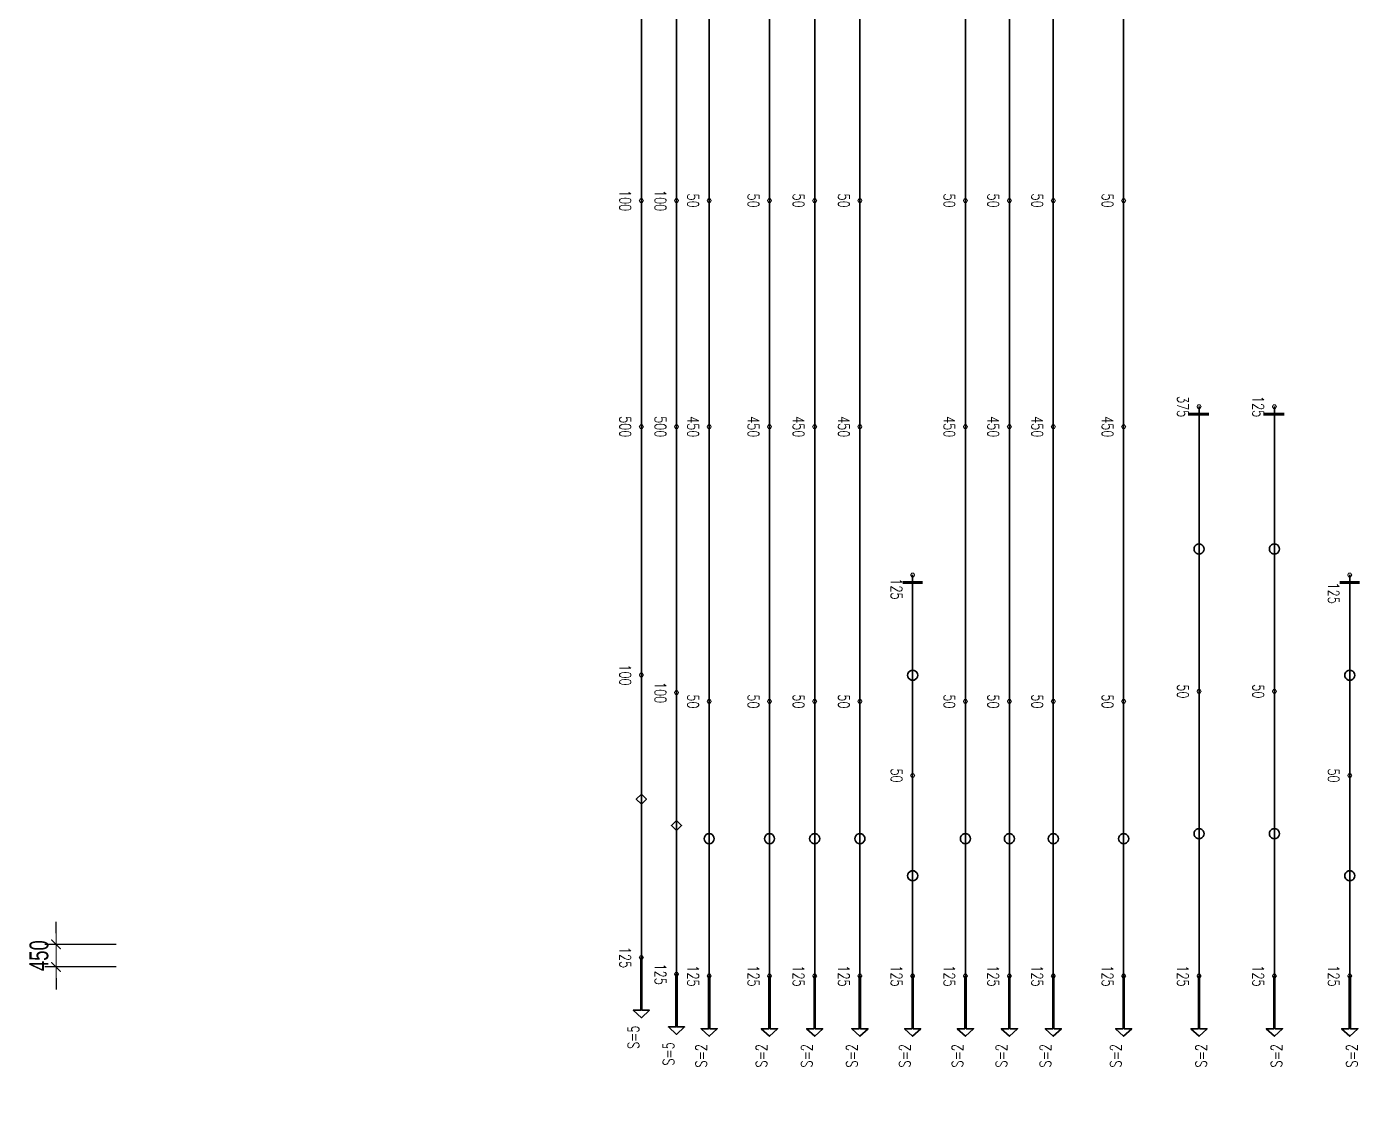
# Model space of a CAD drawing. Header units: millimetres. Extents: x 130150 to 587758, y -25561 to 50684.
# Drawn here: x 496966 to 523530, y 5737 to 27161 of the extents above; entities that cross this region are included whole.
import ezdxf

# ---------------------------------------------------------------- set-up
doc = ezdxf.new("R2010")
doc.units = ezdxf.units.MM
doc.layers.get('Defpoints').update_dxf_attribs({"color": 151, "lineweight": 9})
doc.layers.add('Current plane_Column', color=7, linetype='Continuous', true_color=0x4b00ff)
for name, color, linetype, lineweight in [('NDC_S-TENDON', 6, 'Continuous', 35), ('NDC_S_ANNO', 7, 'Continuous', 20), ('NDC_S_DIM', 1, 'Continuous', 15)]:
    doc.layers.add(name, color=color, linetype=linetype, lineweight=lineweight)
doc.styles.add('NDC_ANNO', font='', dxfattribs={"width": 0.8})
doc.styles.add('NDC_DIM', font='', dxfattribs={"width": 0.75})
doc.styles.get('NDC_ANNO').set_extended_font_data('Dotum')
doc.styles.get('NDC_DIM').set_extended_font_data('Dotum')
doc.dimstyles.new('NDC_dim_150', dxfattribs={"dimscale": 150, "dimtxt": 2.5, "dimasz": 1.5, "dimexe": 1.5, "dimexo": 2.5, "dimgap": 1, "dimtad": 1, "dimdec": 0, "dimzin": 0, "dimdsep": 46, "dimtxsty": 'NDC_DIM', "dimblk": 'DIMMARK', "dimcen": 0.09, "dimdle": 1.2, "dimclrd": 1, "dimclre": 1, "dimclrt": 3, "dimadec": 0, "dimazin": 0, "dimtfac": 1, "dimtdec": 0, "dimtix": 1, "dimtofl": 0, "dimtmove": 0, "dimatfit": 3, "dimfxl": 8, "dimfxlon": 1, "dimtolj": 1, "dimtzin": 0, "dimarcsym": 0})

# ---------------------------------------------------------------- blocks, each defined once
blk = doc.blocks.new('DIMMARK')
at = {"layer": 'NDC_S_DIM', "color": 1}
blk.add_line((-1.5, 0), (1, 0), dxfattribs=at)
at = {"layer": 'NDC_S_DIM', "color": 2, "const_width": 0.1}
blk.add_lwpolyline([(-0.42, -0.42), (0.42, 0.42)], dxfattribs=at)
blk = doc.blocks.new('*D17')
at = {"layer": 'Defpoints', "color": 0, "ltscale": 100, "transparency": 16777216}
for p in [(497550, 8900), (500863, 8900), (512071, 8450)]:
    blk.add_point(p, dxfattribs=at)
at = {"layer": 'NDC_S_DIM', "color": 1, "lineweight": -2, "ltscale": 100, "transparency": 16777216}
for p, q in [((497550, 9125), (497550, 9350)), ((498750, 8900), (497325, 8900)), ((498750, 8450), (497325, 8450)), ((497550, 8225), (497550, 8000))]:
    blk.add_line(p, q, dxfattribs=at)
at = {"layer": 'NDC_S_DIM', "color": 1, "lineweight": -2, "ltscale": 100, "transparency": 16777216, "xscale": 225, "yscale": 225, "zscale": 225}
for p, rotation in [((497550, 8900), 270), ((497550, 8450), 90)]:
    blk.add_blockref('DIMMARK', p, dxfattribs=dict(at, rotation=rotation))
at = {"layer": 'NDC_S_DIM', "color": 3, "ltscale": 100, "transparency": 16777216, "insert": (497212, 8675), "char_height": 375, "attachment_point": 5, "rotation": 90, "style": 'NDC_DIM'}
blk.add_mtext('\\A1;450', dxfattribs=at)
blk = doc.blocks.new('*D23')
at = {"layer": 'Defpoints', "color": 0, "ltscale": 100, "transparency": 16777216}
for p in [(508750, 14051), (509150, 14051), (509150, -2700)]:
    blk.add_point(p, dxfattribs=at)
at = {"layer": 'NDC_S_DIM', "color": 1, "lineweight": -2, "ltscale": 100, "transparency": 16777216}
for p, q in [((508750, -1500), (508750, -2925)), ((509150, -1500), (509150, -2925)), ((508525, -2700), (508300, -2700)), ((509375, -2700), (509600, -2700))]:
    blk.add_line(p, q, dxfattribs=at)
at = {"layer": 'NDC_S_DIM', "color": 1, "lineweight": -2, "ltscale": 100, "transparency": 16777216, "xscale": 225, "yscale": 225, "zscale": 225}
blk.add_blockref('DIMMARK', (508750, -2700), dxfattribs=at)
at = {"layer": 'NDC_S_DIM', "color": 1, "lineweight": -2, "ltscale": 100, "transparency": 16777216, "xscale": 225, "yscale": 225, "zscale": 225, "rotation": 180}
blk.add_blockref('DIMMARK', (509150, -2700), dxfattribs=at)
at = {"layer": 'NDC_S_DIM', "color": 3, "ltscale": 100, "transparency": 16777216, "insert": (508950, -2362), "char_height": 375, "attachment_point": 5, "style": 'NDC_DIM'}
blk.add_mtext('\\A1;400', dxfattribs=at)
blk = doc.blocks.new('HTB TDY')
at = {"layer": 'NDC_S-TENDON', "linetype": 'Continuous'}
for points, elevation in [([(490, 14200, 20, 20, 0), (470, 14235, 20, 20, 0), (430, 14235, 20, 20, 0), (410, 14200, 20, 20, 0), (430, 14165, 20, 20, 0), (470, 14165, 20, 20, 0)], 3200), ([(490, 14200, 20, 20, 0), (470, 14235, 20, 20, 0), (430, 14235, 20, 20, 0), (410, 14200, 20, 20, 0), (430, 14165, 20, 20, 0), (470, 14165, 20, 20, 0)], 3200), ([(1190, 14200, 20, 20, 0), (1170, 14235, 20, 20, 0), (1130, 14235, 20, 20, 0), (1110, 14200, 20, 20, 0), (1130, 14165, 20, 20, 0), (1170, 14165, 20, 20, 0)], 3200), ([(1190, 14200, 20, 20, 0), (1170, 14235, 20, 20, 0), (1130, 14235, 20, 20, 0), (1110, 14200, 20, 20, 0), (1130, 14165, 20, 20, 0), (1170, 14165, 20, 20, 0)], 3200), ([(1840, 14200, 20, 20, 0), (1820, 14235, 20, 20, 0), (1780, 14235, 20, 20, 0), (1760, 14200, 20, 20, 0), (1780, 14165, 20, 20, 0), (1820, 14165, 20, 20, 0)], 3500), ([(1840, 14200, 20, 20, 0), (1820, 14235, 20, 20, 0), (1780, 14235, 20, 20, 0), (1760, 14200, 20, 20, 0), (1780, 14165, 20, 20, 0), (1820, 14165, 20, 20, 0)], 3500), ([(3040, 14200, 20, 20, 0), (3020, 14235, 20, 20, 0), (2980, 14235, 20, 20, 0), (2960, 14200, 20, 20, 0), (2980, 14165, 20, 20, 0), (3020, 14165, 20, 20, 0)], 3500), ([(3040, 14200, 20, 20, 0), (3020, 14235, 20, 20, 0), (2980, 14235, 20, 20, 0), (2960, 14200, 20, 20, 0), (2980, 14165, 20, 20, 0), (3020, 14165, 20, 20, 0)], 3500), ([(3940, 14200, 20, 20, 0), (3920, 14235, 20, 20, 0), (3880, 14235, 20, 20, 0), (3860, 14200, 20, 20, 0), (3880, 14165, 20, 20, 0), (3920, 14165, 20, 20, 0)], 3500), ([(3940, 14200, 20, 20, 0), (3920, 14235, 20, 20, 0), (3880, 14235, 20, 20, 0), (3860, 14200, 20, 20, 0), (3880, 14165, 20, 20, 0), (3920, 14165, 20, 20, 0)], 3500), ([(4840, 14200, 20, 20, 0), (4820, 14235, 20, 20, 0), (4780, 14235, 20, 20, 0), (4760, 14200, 20, 20, 0), (4780, 14165, 20, 20, 0), (4820, 14165, 20, 20, 0)], 3500), ([(4840, 14200, 20, 20, 0), (4820, 14235, 20, 20, 0), (4780, 14235, 20, 20, 0), (4760, 14200, 20, 20, 0), (4780, 14165, 20, 20, 0), (4820, 14165, 20, 20, 0)], 3500), ([(6940, 14200, 20, 20, 0), (6920, 14235, 20, 20, 0), (6880, 14235, 20, 20, 0), (6860, 14200, 20, 20, 0), (6880, 14165, 20, 20, 0), (6920, 14165, 20, 20, 0)], 3500), ([(6940, 14200, 20, 20, 0), (6920, 14235, 20, 20, 0), (6880, 14235, 20, 20, 0), (6860, 14200, 20, 20, 0), (6880, 14165, 20, 20, 0), (6920, 14165, 20, 20, 0)], 3500), ([(7815, 14200, 20, 20, 0), (7795, 14235, 20, 20, 0), (7755, 14235, 20, 20, 0), (7735, 14200, 20, 20, 0), (7755, 14165, 20, 20, 0), (7795, 14165, 20, 20, 0)], 3500), ([(7815, 14200, 20, 20, 0), (7795, 14235, 20, 20, 0), (7755, 14235, 20, 20, 0), (7735, 14200, 20, 20, 0), (7755, 14165, 20, 20, 0), (7795, 14165, 20, 20, 0)], 3500), ([(8690, 14200, 20, 20, 0), (8670, 14235, 20, 20, 0), (8630, 14235, 20, 20, 0), (8610, 14200, 20, 20, 0), (8630, 14165, 20, 20, 0), (8670, 14165, 20, 20, 0)], 3500), ([(8690, 14200, 20, 20, 0), (8670, 14235, 20, 20, 0), (8630, 14235, 20, 20, 0), (8610, 14200, 20, 20, 0), (8630, 14165, 20, 20, 0), (8670, 14165, 20, 20, 0)], 3500), ([(10090, 14200, 20, 20, 0), (10070, 14235, 20, 20, 0), (10030, 14235, 20, 20, 0), (10010, 14200, 20, 20, 0), (10030, 14165, 20, 20, 0), (10070, 14165, 20, 20, 0)], 3500), ([(10090, 14200, 20, 20, 0), (10070, 14235, 20, 20, 0), (10030, 14235, 20, 20, 0), (10010, 14200, 20, 20, 0), (10030, 14165, 20, 20, 0), (10070, 14165, 20, 20, 0)], 3500), ([(11590, 10100, 20, 20, 0), (11570, 10135, 20, 20, 0), (11530, 10135, 20, 20, 0), (11510, 10100, 20, 20, 0), (11530, 10065, 20, 20, 0), (11570, 10065, 20, 20, 0)], 3575), ([(11590, 10100, 20, 20, 0), (11570, 10135, 20, 20, 0), (11530, 10135, 20, 20, 0), (11510, 10100, 20, 20, 0), (11530, 10065, 20, 20, 0), (11570, 10065, 20, 20, 0)], 3575), ([(13090, 10100, 20, 20, 0), (13070, 10135, 20, 20, 0), (13030, 10135, 20, 20, 0), (13010, 10100, 20, 20, 0), (13030, 10065, 20, 20, 0), (13070, 10065, 20, 20, 0)], 3575), ([(13090, 10100, 20, 20, 0), (13070, 10135, 20, 20, 0), (13030, 10135, 20, 20, 0), (13010, 10100, 20, 20, 0), (13030, 10065, 20, 20, 0), (13070, 10065, 20, 20, 0)], 3575), ([(490, 9700, 20, 20, 0), (470, 9735, 20, 20, 0), (430, 9735, 20, 20, 0), (410, 9700, 20, 20, 0), (430, 9665, 20, 20, 0), (470, 9665, 20, 20, 0)], 3600), ([(490, 9700, 20, 20, 0), (470, 9735, 20, 20, 0), (430, 9735, 20, 20, 0), (410, 9700, 20, 20, 0), (430, 9665, 20, 20, 0), (470, 9665, 20, 20, 0)], 3600), ([(490, 9700, 20, 20, 0), (470, 9735, 20, 20, 0), (430, 9735, 20, 20, 0), (410, 9700, 20, 20, 0), (430, 9665, 20, 20, 0), (470, 9665, 20, 20, 0)], 3600), ([(490, 9700, 20, 20, 0), (470, 9735, 20, 20, 0), (430, 9735, 20, 20, 0), (410, 9700, 20, 20, 0), (430, 9665, 20, 20, 0), (470, 9665, 20, 20, 0)], 3600), ([(1190, 9700, 20, 20, 0), (1170, 9735, 20, 20, 0), (1130, 9735, 20, 20, 0), (1110, 9700, 20, 20, 0), (1130, 9665, 20, 20, 0), (1170, 9665, 20, 20, 0)], 3600), ([(1190, 9700, 20, 20, 0), (1170, 9735, 20, 20, 0), (1130, 9735, 20, 20, 0), (1110, 9700, 20, 20, 0), (1130, 9665, 20, 20, 0), (1170, 9665, 20, 20, 0)], 3600), ([(1190, 9700, 20, 20, 0), (1170, 9735, 20, 20, 0), (1130, 9735, 20, 20, 0), (1110, 9700, 20, 20, 0), (1130, 9665, 20, 20, 0), (1170, 9665, 20, 20, 0)], 3600), ([(1190, 9700, 20, 20, 0), (1170, 9735, 20, 20, 0), (1130, 9735, 20, 20, 0), (1110, 9700, 20, 20, 0), (1130, 9665, 20, 20, 0), (1170, 9665, 20, 20, 0)], 3600), ([(1840, 9700, 20, 20, 0), (1820, 9735, 20, 20, 0), (1780, 9735, 20, 20, 0), (1760, 9700, 20, 20, 0), (1780, 9665, 20, 20, 0), (1820, 9665, 20, 20, 0)], 3650), ([(1840, 9700, 20, 20, 0), (1820, 9735, 20, 20, 0), (1780, 9735, 20, 20, 0), (1760, 9700, 20, 20, 0), (1780, 9665, 20, 20, 0), (1820, 9665, 20, 20, 0)], 3650), ([(1840, 9700, 20, 20, 0), (1820, 9735, 20, 20, 0), (1780, 9735, 20, 20, 0), (1760, 9700, 20, 20, 0), (1780, 9665, 20, 20, 0), (1820, 9665, 20, 20, 0)], 3650), ([(1840, 9700, 20, 20, 0), (1820, 9735, 20, 20, 0), (1780, 9735, 20, 20, 0), (1760, 9700, 20, 20, 0), (1780, 9665, 20, 20, 0), (1820, 9665, 20, 20, 0)], 3650), ([(3040, 9700, 20, 20, 0), (3020, 9735, 20, 20, 0), (2980, 9735, 20, 20, 0), (2960, 9700, 20, 20, 0), (2980, 9665, 20, 20, 0), (3020, 9665, 20, 20, 0)], 3650), ([(3040, 9700, 20, 20, 0), (3020, 9735, 20, 20, 0), (2980, 9735, 20, 20, 0), (2960, 9700, 20, 20, 0), (2980, 9665, 20, 20, 0), (3020, 9665, 20, 20, 0)], 3650), ([(3040, 9700, 20, 20, 0), (3020, 9735, 20, 20, 0), (2980, 9735, 20, 20, 0), (2960, 9700, 20, 20, 0), (2980, 9665, 20, 20, 0), (3020, 9665, 20, 20, 0)], 3650), ([(3040, 9700, 20, 20, 0), (3020, 9735, 20, 20, 0), (2980, 9735, 20, 20, 0), (2960, 9700, 20, 20, 0), (2980, 9665, 20, 20, 0), (3020, 9665, 20, 20, 0)], 3650), ([(3940, 9700, 20, 20, 0), (3920, 9735, 20, 20, 0), (3880, 9735, 20, 20, 0), (3860, 9700, 20, 20, 0), (3880, 9665, 20, 20, 0), (3920, 9665, 20, 20, 0)], 3650), ([(3940, 9700, 20, 20, 0), (3920, 9735, 20, 20, 0), (3880, 9735, 20, 20, 0), (3860, 9700, 20, 20, 0), (3880, 9665, 20, 20, 0), (3920, 9665, 20, 20, 0)], 3650), ([(3940, 9700, 20, 20, 0), (3920, 9735, 20, 20, 0), (3880, 9735, 20, 20, 0), (3860, 9700, 20, 20, 0), (3880, 9665, 20, 20, 0), (3920, 9665, 20, 20, 0)], 3650), ([(3940, 9700, 20, 20, 0), (3920, 9735, 20, 20, 0), (3880, 9735, 20, 20, 0), (3860, 9700, 20, 20, 0), (3880, 9665, 20, 20, 0), (3920, 9665, 20, 20, 0)], 3650), ([(4840, 9700, 20, 20, 0), (4820, 9735, 20, 20, 0), (4780, 9735, 20, 20, 0), (4760, 9700, 20, 20, 0), (4780, 9665, 20, 20, 0), (4820, 9665, 20, 20, 0)], 3650), ([(4840, 9700, 20, 20, 0), (4820, 9735, 20, 20, 0), (4780, 9735, 20, 20, 0), (4760, 9700, 20, 20, 0), (4780, 9665, 20, 20, 0), (4820, 9665, 20, 20, 0)], 3650), ([(4840, 9700, 20, 20, 0), (4820, 9735, 20, 20, 0), (4780, 9735, 20, 20, 0), (4760, 9700, 20, 20, 0), (4780, 9665, 20, 20, 0), (4820, 9665, 20, 20, 0)], 3650), ([(4840, 9700, 20, 20, 0), (4820, 9735, 20, 20, 0), (4780, 9735, 20, 20, 0), (4760, 9700, 20, 20, 0), (4780, 9665, 20, 20, 0), (4820, 9665, 20, 20, 0)], 3650), ([(6940, 9700, 20, 20, 0), (6920, 9735, 20, 20, 0), (6880, 9735, 20, 20, 0), (6860, 9700, 20, 20, 0), (6880, 9665, 20, 20, 0), (6920, 9665, 20, 20, 0)], 3650), ([(6940, 9700, 20, 20, 0), (6920, 9735, 20, 20, 0), (6880, 9735, 20, 20, 0), (6860, 9700, 20, 20, 0), (6880, 9665, 20, 20, 0), (6920, 9665, 20, 20, 0)], 3650), ([(6940, 9700, 20, 20, 0), (6920, 9735, 20, 20, 0), (6880, 9735, 20, 20, 0), (6860, 9700, 20, 20, 0), (6880, 9665, 20, 20, 0), (6920, 9665, 20, 20, 0)], 3650), ([(6940, 9700, 20, 20, 0), (6920, 9735, 20, 20, 0), (6880, 9735, 20, 20, 0), (6860, 9700, 20, 20, 0), (6880, 9665, 20, 20, 0), (6920, 9665, 20, 20, 0)], 3650), ([(7815, 9700, 20, 20, 0), (7795, 9735, 20, 20, 0), (7755, 9735, 20, 20, 0), (7735, 9700, 20, 20, 0), (7755, 9665, 20, 20, 0), (7795, 9665, 20, 20, 0)], 3650), ([(7815, 9700, 20, 20, 0), (7795, 9735, 20, 20, 0), (7755, 9735, 20, 20, 0), (7735, 9700, 20, 20, 0), (7755, 9665, 20, 20, 0), (7795, 9665, 20, 20, 0)], 3650), ([(7815, 9700, 20, 20, 0), (7795, 9735, 20, 20, 0), (7755, 9735, 20, 20, 0), (7735, 9700, 20, 20, 0), (7755, 9665, 20, 20, 0), (7795, 9665, 20, 20, 0)], 3650), ([(7815, 9700, 20, 20, 0), (7795, 9735, 20, 20, 0), (7755, 9735, 20, 20, 0), (7735, 9700, 20, 20, 0), (7755, 9665, 20, 20, 0), (7795, 9665, 20, 20, 0)], 3650), ([(8690, 9700, 20, 20, 0), (8670, 9735, 20, 20, 0), (8630, 9735, 20, 20, 0), (8610, 9700, 20, 20, 0), (8630, 9665, 20, 20, 0), (8670, 9665, 20, 20, 0)], 3650), ([(8690, 9700, 20, 20, 0), (8670, 9735, 20, 20, 0), (8630, 9735, 20, 20, 0), (8610, 9700, 20, 20, 0), (8630, 9665, 20, 20, 0), (8670, 9665, 20, 20, 0)], 3650), ([(8690, 9700, 20, 20, 0), (8670, 9735, 20, 20, 0), (8630, 9735, 20, 20, 0), (8610, 9700, 20, 20, 0), (8630, 9665, 20, 20, 0), (8670, 9665, 20, 20, 0)], 3650), ([(8690, 9700, 20, 20, 0), (8670, 9735, 20, 20, 0), (8630, 9735, 20, 20, 0), (8610, 9700, 20, 20, 0), (8630, 9665, 20, 20, 0), (8670, 9665, 20, 20, 0)], 3650), ([(10090, 9700, 20, 20, 0), (10070, 9735, 20, 20, 0), (10030, 9735, 20, 20, 0), (10010, 9700, 20, 20, 0), (10030, 9665, 20, 20, 0), (10070, 9665, 20, 20, 0)], 3650), ([(10090, 9700, 20, 20, 0), (10070, 9735, 20, 20, 0), (10030, 9735, 20, 20, 0), (10010, 9700, 20, 20, 0), (10030, 9665, 20, 20, 0), (10070, 9665, 20, 20, 0)], 3650), ([(10090, 9700, 20, 20, 0), (10070, 9735, 20, 20, 0), (10030, 9735, 20, 20, 0), (10010, 9700, 20, 20, 0), (10030, 9665, 20, 20, 0), (10070, 9665, 20, 20, 0)], 3650), ([(10090, 9700, 20, 20, 0), (10070, 9735, 20, 20, 0), (10030, 9735, 20, 20, 0), (10010, 9700, 20, 20, 0), (10030, 9665, 20, 20, 0), (10070, 9665, 20, 20, 0)], 3650), ([(5890, 6750, 20, 20, 0), (5870, 6785, 20, 20, 0), (5830, 6785, 20, 20, 0), (5810, 6750, 20, 20, 0), (5830, 6715, 20, 20, 0), (5870, 6715, 20, 20, 0)], 3575), ([(5890, 6750, 20, 20, 0), (5870, 6785, 20, 20, 0), (5830, 6785, 20, 20, 0), (5810, 6750, 20, 20, 0), (5830, 6715, 20, 20, 0), (5870, 6715, 20, 20, 0)], 3575), ([(14590, 6750, 20, 20, 0), (14570, 6785, 20, 20, 0), (14530, 6785, 20, 20, 0), (14510, 6750, 20, 20, 0), (14530, 6715, 20, 20, 0), (14570, 6715, 20, 20, 0)], 3575), ([(14590, 6750, 20, 20, 0), (14570, 6785, 20, 20, 0), (14530, 6785, 20, 20, 0), (14510, 6750, 20, 20, 0), (14530, 6715, 20, 20, 0), (14570, 6715, 20, 20, 0)], 3575), ([(490, 4760, 20, 20, 0), (470, 4795, 20, 20, 0), (430, 4795, 20, 20, 0), (410, 4760, 20, 20, 0), (430, 4725, 20, 20, 0), (470, 4725, 20, 20, 0)], 3200), ([(490, 4760, 20, 20, 0), (470, 4795, 20, 20, 0), (430, 4795, 20, 20, 0), (410, 4760, 20, 20, 0), (430, 4725, 20, 20, 0), (470, 4725, 20, 20, 0)], 3200), ([(1190, 4410, 20, 20, 0), (1170, 4445, 20, 20, 0), (1130, 4445, 20, 20, 0), (1110, 4410, 20, 20, 0), (1130, 4375, 20, 20, 0), (1170, 4375, 20, 20, 0)], 3200), ([(1190, 4410, 20, 20, 0), (1170, 4445, 20, 20, 0), (1130, 4445, 20, 20, 0), (1110, 4410, 20, 20, 0), (1130, 4375, 20, 20, 0), (1170, 4375, 20, 20, 0)], 3200), ([(1840, 4235, 20, 20, 0), (1820, 4270, 20, 20, 0), (1780, 4270, 20, 20, 0), (1760, 4235, 20, 20, 0), (1780, 4200, 20, 20, 0), (1820, 4200, 20, 20, 0)], 3500), ([(1840, 4235, 20, 20, 0), (1820, 4270, 20, 20, 0), (1780, 4270, 20, 20, 0), (1760, 4235, 20, 20, 0), (1780, 4200, 20, 20, 0), (1820, 4200, 20, 20, 0)], 3500), ([(3040, 4235, 20, 20, 0), (3020, 4270, 20, 20, 0), (2980, 4270, 20, 20, 0), (2960, 4235, 20, 20, 0), (2980, 4200, 20, 20, 0), (3020, 4200, 20, 20, 0)], 3500), ([(3040, 4235, 20, 20, 0), (3020, 4270, 20, 20, 0), (2980, 4270, 20, 20, 0), (2960, 4235, 20, 20, 0), (2980, 4200, 20, 20, 0), (3020, 4200, 20, 20, 0)], 3500), ([(3940, 4235, 20, 20, 0), (3920, 4270, 20, 20, 0), (3880, 4270, 20, 20, 0), (3860, 4235, 20, 20, 0), (3880, 4200, 20, 20, 0), (3920, 4200, 20, 20, 0)], 3500), ([(3940, 4235, 20, 20, 0), (3920, 4270, 20, 20, 0), (3880, 4270, 20, 20, 0), (3860, 4235, 20, 20, 0), (3880, 4200, 20, 20, 0), (3920, 4200, 20, 20, 0)], 3500), ([(4840, 4235, 20, 20, 0), (4820, 4270, 20, 20, 0), (4780, 4270, 20, 20, 0), (4760, 4235, 20, 20, 0), (4780, 4200, 20, 20, 0), (4820, 4200, 20, 20, 0)], 3500), ([(4840, 4235, 20, 20, 0), (4820, 4270, 20, 20, 0), (4780, 4270, 20, 20, 0), (4760, 4235, 20, 20, 0), (4780, 4200, 20, 20, 0), (4820, 4200, 20, 20, 0)], 3500), ([(6940, 4235, 20, 20, 0), (6920, 4270, 20, 20, 0), (6880, 4270, 20, 20, 0), (6860, 4235, 20, 20, 0), (6880, 4200, 20, 20, 0), (6920, 4200, 20, 20, 0)], 3500), ([(6940, 4235, 20, 20, 0), (6920, 4270, 20, 20, 0), (6880, 4270, 20, 20, 0), (6860, 4235, 20, 20, 0), (6880, 4200, 20, 20, 0), (6920, 4200, 20, 20, 0)], 3500), ([(7815, 4235, 20, 20, 0), (7795, 4270, 20, 20, 0), (7755, 4270, 20, 20, 0), (7735, 4235, 20, 20, 0), (7755, 4200, 20, 20, 0), (7795, 4200, 20, 20, 0)], 3500), ([(7815, 4235, 20, 20, 0), (7795, 4270, 20, 20, 0), (7755, 4270, 20, 20, 0), (7735, 4235, 20, 20, 0), (7755, 4200, 20, 20, 0), (7795, 4200, 20, 20, 0)], 3500), ([(8690, 4235, 20, 20, 0), (8670, 4270, 20, 20, 0), (8630, 4270, 20, 20, 0), (8610, 4235, 20, 20, 0), (8630, 4200, 20, 20, 0), (8670, 4200, 20, 20, 0)], 3500), ([(8690, 4235, 20, 20, 0), (8670, 4270, 20, 20, 0), (8630, 4270, 20, 20, 0), (8610, 4235, 20, 20, 0), (8630, 4200, 20, 20, 0), (8670, 4200, 20, 20, 0)], 3500), ([(10090, 4235, 20, 20, 0), (10070, 4270, 20, 20, 0), (10030, 4270, 20, 20, 0), (10010, 4235, 20, 20, 0), (10030, 4200, 20, 20, 0), (10070, 4200, 20, 20, 0)], 3500), ([(10090, 4235, 20, 20, 0), (10070, 4270, 20, 20, 0), (10030, 4270, 20, 20, 0), (10010, 4235, 20, 20, 0), (10030, 4200, 20, 20, 0), (10070, 4200, 20, 20, 0)], 3500), ([(11590, 4435, 20, 20, 0), (11570, 4470, 20, 20, 0), (11530, 4470, 20, 20, 0), (11510, 4435, 20, 20, 0), (11530, 4400, 20, 20, 0), (11570, 4400, 20, 20, 0)], 3500), ([(11590, 4435, 20, 20, 0), (11570, 4470, 20, 20, 0), (11530, 4470, 20, 20, 0), (11510, 4435, 20, 20, 0), (11530, 4400, 20, 20, 0), (11570, 4400, 20, 20, 0)], 3500), ([(13090, 4435, 20, 20, 0), (13070, 4470, 20, 20, 0), (13030, 4470, 20, 20, 0), (13010, 4435, 20, 20, 0), (13030, 4400, 20, 20, 0), (13070, 4400, 20, 20, 0)], 3500), ([(13090, 4435, 20, 20, 0), (13070, 4470, 20, 20, 0), (13030, 4470, 20, 20, 0), (13010, 4435, 20, 20, 0), (13030, 4400, 20, 20, 0), (13070, 4400, 20, 20, 0)], 3500), ([(5890, 2760, 20, 20, 0), (5870, 2795, 20, 20, 0), (5830, 2795, 20, 20, 0), (5810, 2760, 20, 20, 0), (5830, 2725, 20, 20, 0), (5870, 2725, 20, 20, 0)], 3500), ([(5890, 2760, 20, 20, 0), (5870, 2795, 20, 20, 0), (5830, 2795, 20, 20, 0), (5810, 2760, 20, 20, 0), (5830, 2725, 20, 20, 0), (5870, 2725, 20, 20, 0)], 3500), ([(14590, 2760, 20, 20, 0), (14570, 2795, 20, 20, 0), (14530, 2795, 20, 20, 0), (14510, 2760, 20, 20, 0), (14530, 2725, 20, 20, 0), (14570, 2725, 20, 20, 0)], 3500), ([(14590, 2760, 20, 20, 0), (14570, 2795, 20, 20, 0), (14530, 2795, 20, 20, 0), (14510, 2760, 20, 20, 0), (14530, 2725, 20, 20, 0), (14570, 2725, 20, 20, 0)], 3500), ([(490, -861, 20, 20, 0), (470, -827, 20, 20, 0), (430, -827, 20, 20, 0), (410, -861, 20, 20, 0), (430, -896, 20, 20, 0), (470, -896, 20, 20, 0)], 3575), ([(490, -861, 20, 20, 0), (470, -827, 20, 20, 0), (430, -827, 20, 20, 0), (410, -861, 20, 20, 0), (430, -896, 20, 20, 0), (470, -896, 20, 20, 0)], 3575), ([(1190, -1193, 20, 20, 0), (1170, -1158, 20, 20, 0), (1130, -1158, 20, 20, 0), (1110, -1193, 20, 20, 0), (1130, -1228, 20, 20, 0), (1170, -1228, 20, 20, 0)], 3575), ([(1190, -1193, 20, 20, 0), (1170, -1158, 20, 20, 0), (1130, -1158, 20, 20, 0), (1110, -1193, 20, 20, 0), (1130, -1228, 20, 20, 0), (1170, -1228, 20, 20, 0)], 3575), ([(1840, -1230, 20, 20, 0), (1820, -1195, 20, 20, 0), (1780, -1195, 20, 20, 0), (1760, -1230, 20, 20, 0), (1780, -1265, 20, 20, 0), (1820, -1265, 20, 20, 0)], 3575), ([(1840, -1230, 20, 20, 0), (1820, -1195, 20, 20, 0), (1780, -1195, 20, 20, 0), (1760, -1230, 20, 20, 0), (1780, -1265, 20, 20, 0), (1820, -1265, 20, 20, 0)], 3575), ([(3040, -1230, 20, 20, 0), (3020, -1195, 20, 20, 0), (2980, -1195, 20, 20, 0), (2960, -1230, 20, 20, 0), (2980, -1265, 20, 20, 0), (3020, -1265, 20, 20, 0)], 3575), ([(3040, -1230, 20, 20, 0), (3020, -1195, 20, 20, 0), (2980, -1195, 20, 20, 0), (2960, -1230, 20, 20, 0), (2980, -1265, 20, 20, 0), (3020, -1265, 20, 20, 0)], 3575), ([(3940, -1230, 20, 20, 0), (3920, -1195, 20, 20, 0), (3880, -1195, 20, 20, 0), (3860, -1230, 20, 20, 0), (3880, -1265, 20, 20, 0), (3920, -1265, 20, 20, 0)], 3575), ([(3940, -1230, 20, 20, 0), (3920, -1195, 20, 20, 0), (3880, -1195, 20, 20, 0), (3860, -1230, 20, 20, 0), (3880, -1265, 20, 20, 0), (3920, -1265, 20, 20, 0)], 3575), ([(4840, -1230, 20, 20, 0), (4820, -1195, 20, 20, 0), (4780, -1195, 20, 20, 0), (4760, -1230, 20, 20, 0), (4780, -1265, 20, 20, 0), (4820, -1265, 20, 20, 0)], 3575), ([(4840, -1230, 20, 20, 0), (4820, -1195, 20, 20, 0), (4780, -1195, 20, 20, 0), (4760, -1230, 20, 20, 0), (4780, -1265, 20, 20, 0), (4820, -1265, 20, 20, 0)], 3575), ([(5890, -1230, 20, 20, 0), (5870, -1195, 20, 20, 0), (5830, -1195, 20, 20, 0), (5810, -1230, 20, 20, 0), (5830, -1265, 20, 20, 0), (5870, -1265, 20, 20, 0)], 3575), ([(5890, -1230, 20, 20, 0), (5870, -1195, 20, 20, 0), (5830, -1195, 20, 20, 0), (5810, -1230, 20, 20, 0), (5830, -1265, 20, 20, 0), (5870, -1265, 20, 20, 0)], 3575), ([(6940, -1230, 20, 20, 0), (6920, -1195, 20, 20, 0), (6880, -1195, 20, 20, 0), (6860, -1230, 20, 20, 0), (6880, -1265, 20, 20, 0), (6920, -1265, 20, 20, 0)], 3575), ([(6940, -1230, 20, 20, 0), (6920, -1195, 20, 20, 0), (6880, -1195, 20, 20, 0), (6860, -1230, 20, 20, 0), (6880, -1265, 20, 20, 0), (6920, -1265, 20, 20, 0)], 3575), ([(7815, -1230, 20, 20, 0), (7795, -1195, 20, 20, 0), (7755, -1195, 20, 20, 0), (7735, -1230, 20, 20, 0), (7755, -1265, 20, 20, 0), (7795, -1265, 20, 20, 0)], 3575), ([(7815, -1230, 20, 20, 0), (7795, -1195, 20, 20, 0), (7755, -1195, 20, 20, 0), (7735, -1230, 20, 20, 0), (7755, -1265, 20, 20, 0), (7795, -1265, 20, 20, 0)], 3575), ([(8690, -1230, 20, 20, 0), (8670, -1195, 20, 20, 0), (8630, -1195, 20, 20, 0), (8610, -1230, 20, 20, 0), (8630, -1265, 20, 20, 0), (8670, -1265, 20, 20, 0)], 3575), ([(8690, -1230, 20, 20, 0), (8670, -1195, 20, 20, 0), (8630, -1195, 20, 20, 0), (8610, -1230, 20, 20, 0), (8630, -1265, 20, 20, 0), (8670, -1265, 20, 20, 0)], 3575), ([(10090, -1230, 20, 20, 0), (10070, -1195, 20, 20, 0), (10030, -1195, 20, 20, 0), (10010, -1230, 20, 20, 0), (10030, -1265, 20, 20, 0), (10070, -1265, 20, 20, 0)], 3575), ([(10090, -1230, 20, 20, 0), (10070, -1195, 20, 20, 0), (10030, -1195, 20, 20, 0), (10010, -1230, 20, 20, 0), (10030, -1265, 20, 20, 0), (10070, -1265, 20, 20, 0)], 3575), ([(11590, -1230, 20, 20, 0), (11570, -1195, 20, 20, 0), (11530, -1195, 20, 20, 0), (11510, -1230, 20, 20, 0), (11530, -1265, 20, 20, 0), (11570, -1265, 20, 20, 0)], 3575), ([(11590, -1230, 20, 20, 0), (11570, -1195, 20, 20, 0), (11530, -1195, 20, 20, 0), (11510, -1230, 20, 20, 0), (11530, -1265, 20, 20, 0), (11570, -1265, 20, 20, 0)], 3575), ([(13090, -1230, 20, 20, 0), (13070, -1195, 20, 20, 0), (13030, -1195, 20, 20, 0), (13010, -1230, 20, 20, 0), (13030, -1265, 20, 20, 0), (13070, -1265, 20, 20, 0)], 3575), ([(13090, -1230, 20, 20, 0), (13070, -1195, 20, 20, 0), (13030, -1195, 20, 20, 0), (13010, -1230, 20, 20, 0), (13030, -1265, 20, 20, 0), (13070, -1265, 20, 20, 0)], 3575), ([(14590, -1230, 20, 20, 0), (14570, -1195, 20, 20, 0), (14530, -1195, 20, 20, 0), (14510, -1230, 20, 20, 0), (14530, -1265, 20, 20, 0), (14570, -1265, 20, 20, 0)], 3575), ([(14590, -1230, 20, 20, 0), (14570, -1195, 20, 20, 0), (14530, -1195, 20, 20, 0), (14510, -1230, 20, 20, 0), (14530, -1265, 20, 20, 0), (14570, -1265, 20, 20, 0)], 3575)]:
    blk.add_lwpolyline(points, format="xyseb", close=True, dxfattribs=dict(at, elevation=elevation))
at = {"layer": 'NDC_S-TENDON', "linetype": 'Continuous', "elevation": 3575}
for points in [[(11750, 9950, 60, 60, 0), (11350, 9950, 60, 60, 0)], [(13250, 9950, 60, 60, 0), (12850, 9950, 60, 60, 0)], [(6050, 6600, 60, 60, 0), (5650, 6600, 60, 60, 0)], [(14750, 6600, 60, 60, 0), (14350, 6600, 60, 60, 0)]]:
    blk.add_lwpolyline(points, format="xyseb", dxfattribs=at)
at = {"layer": 'NDC_S-TENDON', "linetype": 'Continuous'}
for points, elevation in [([(11550, 7167), (11581, 7172), (11609, 7187), (11631, 7209), (11645, 7237), (11650, 7267), (11645, 7298), (11631, 7326), (11609, 7348), (11581, 7363), (11550, 7367), (11519, 7363), (11491, 7348), (11469, 7326), (11455, 7298), (11450, 7267), (11455, 7237), (11469, 7209), (11491, 7187), (11519, 7172), (11550, 7167)], 3532), ([(13050, 7167), (13081, 7172), (13109, 7187), (13131, 7209), (13145, 7237), (13150, 7267), (13145, 7298), (13131, 7326), (13109, 7348), (13081, 7363), (13050, 7367), (13019, 7363), (12991, 7348), (12969, 7326), (12955, 7298), (12950, 7267), (12955, 7237), (12969, 7209), (12991, 7187), (13019, 7172), (13050, 7167)], 3532), ([(5850, 4655), (5881, 4660), (5909, 4674), (5931, 4696), (5945, 4724), (5950, 4755), (5945, 4786), (5931, 4814), (5909, 4836), (5881, 4850), (5850, 4855), (5819, 4850), (5791, 4836), (5769, 4814), (5755, 4786), (5750, 4755), (5755, 4724), (5769, 4696), (5791, 4674), (5819, 4660), (5850, 4655)], 3532), ([(14550, 4655), (14581, 4660), (14609, 4674), (14631, 4696), (14645, 4724), (14650, 4755), (14645, 4786), (14631, 4814), (14609, 4836), (14581, 4850), (14550, 4855), (14519, 4850), (14491, 4836), (14469, 4814), (14455, 4786), (14450, 4755), (14455, 4724), (14469, 4696), (14491, 4674), (14519, 4660), (14550, 4655)], 3532), ([(450, 2190), (550, 2290), (450, 2390), (350, 2290), (450, 2190)], 3362), ([(1150, 1665), (1250, 1765), (1150, 1865), (1050, 1765), (1150, 1665)], 3363), ([(1800, 1402), (1831, 1407), (1859, 1422), (1881, 1444), (1895, 1472), (1900, 1502), (1895, 1533), (1881, 1561), (1859, 1583), (1831, 1598), (1800, 1602), (1769, 1598), (1741, 1583), (1719, 1561), (1705, 1533), (1700, 1502), (1705, 1472), (1719, 1444), (1741, 1422), (1769, 1407), (1800, 1402)], 3532), ([(3000, 1402), (3031, 1407), (3059, 1422), (3081, 1444), (3095, 1472), (3100, 1502), (3095, 1533), (3081, 1561), (3059, 1583), (3031, 1598), (3000, 1602), (2969, 1598), (2941, 1583), (2919, 1561), (2905, 1533), (2900, 1502), (2905, 1472), (2919, 1444), (2941, 1422), (2969, 1407), (3000, 1402)], 3532), ([(3900, 1402), (3931, 1407), (3959, 1422), (3981, 1444), (3995, 1472), (4000, 1502), (3995, 1533), (3981, 1561), (3959, 1583), (3931, 1598), (3900, 1602), (3869, 1598), (3841, 1583), (3819, 1561), (3805, 1533), (3800, 1502), (3805, 1472), (3819, 1444), (3841, 1422), (3869, 1407), (3900, 1402)], 3532), ([(4800, 1402), (4831, 1407), (4859, 1422), (4881, 1444), (4895, 1472), (4900, 1502), (4895, 1533), (4881, 1561), (4859, 1583), (4831, 1598), (4800, 1602), (4769, 1598), (4741, 1583), (4719, 1561), (4705, 1533), (4700, 1502), (4705, 1472), (4719, 1444), (4741, 1422), (4769, 1407), (4800, 1402)], 3532), ([(6900, 1402), (6931, 1407), (6959, 1422), (6981, 1444), (6995, 1472), (7000, 1502), (6995, 1533), (6981, 1561), (6959, 1583), (6931, 1598), (6900, 1602), (6869, 1598), (6841, 1583), (6819, 1561), (6805, 1533), (6800, 1502), (6805, 1472), (6819, 1444), (6841, 1422), (6869, 1407), (6900, 1402)], 3532), ([(7775, 1402), (7806, 1407), (7834, 1422), (7856, 1444), (7870, 1472), (7875, 1502), (7870, 1533), (7856, 1561), (7834, 1583), (7806, 1598), (7775, 1602), (7744, 1598), (7716, 1583), (7694, 1561), (7680, 1533), (7675, 1502), (7680, 1472), (7694, 1444), (7716, 1422), (7744, 1407), (7775, 1402)], 3533), ([(8650, 1402), (8681, 1407), (8709, 1422), (8731, 1444), (8745, 1472), (8750, 1502), (8745, 1533), (8731, 1561), (8709, 1583), (8681, 1598), (8650, 1602), (8619, 1598), (8591, 1583), (8569, 1561), (8555, 1533), (8550, 1502), (8555, 1472), (8569, 1444), (8591, 1422), (8619, 1407), (8650, 1402)], 3533), ([(10050, 1402), (10081, 1407), (10109, 1422), (10131, 1444), (10145, 1472), (10150, 1502), (10145, 1533), (10131, 1561), (10109, 1583), (10081, 1598), (10050, 1602), (10019, 1598), (9991, 1583), (9969, 1561), (9955, 1533), (9950, 1502), (9955, 1472), (9969, 1444), (9991, 1422), (10019, 1407), (10050, 1402)], 3532), ([(11550, 1502), (11581, 1507), (11609, 1522), (11631, 1544), (11645, 1572), (11650, 1602), (11645, 1633), (11631, 1661), (11609, 1683), (11581, 1698), (11550, 1702), (11519, 1698), (11491, 1683), (11469, 1661), (11455, 1633), (11450, 1602), (11455, 1572), (11469, 1544), (11491, 1522), (11519, 1507), (11550, 1502)], 3532), ([(13050, 1502), (13081, 1507), (13109, 1522), (13131, 1544), (13145, 1572), (13150, 1602), (13145, 1633), (13131, 1661), (13109, 1683), (13081, 1698), (13050, 1702), (13019, 1698), (12991, 1683), (12969, 1661), (12955, 1633), (12950, 1602), (12955, 1572), (12969, 1544), (12991, 1522), (13019, 1507), (13050, 1502)], 3532), ([(5850, 665), (5881, 670), (5909, 684), (5931, 706), (5945, 734), (5950, 765), (5945, 796), (5931, 824), (5909, 846), (5881, 860), (5850, 865), (5819, 860), (5791, 846), (5769, 824), (5755, 796), (5750, 765), (5755, 734), (5769, 706), (5791, 684), (5819, 670), (5850, 665)], 3532), ([(14550, 665), (14581, 670), (14609, 684), (14631, 706), (14645, 734), (14650, 765), (14645, 796), (14631, 824), (14609, 846), (14581, 860), (14550, 865), (14519, 860), (14491, 846), (14469, 824), (14455, 796), (14450, 765), (14455, 734), (14469, 706), (14491, 684), (14519, 670), (14550, 665)], 3533), ([(438, -861), (438, -1911), (288, -1911), (450, -2061), (612, -1911), (462, -1911), (462, -861)], 3575), ([(1138, -1193), (1138, -2243), (988, -2243), (1150, -2393), (1312, -2243), (1162, -2243), (1162, -1193)], 3575), ([(1788, -1230), (1788, -2280), (1638, -2280), (1800, -2430), (1962, -2280), (1812, -2280), (1812, -1230)], 3575), ([(2988, -1230), (2988, -2280), (2838, -2280), (3000, -2430), (3162, -2280), (3012, -2280), (3012, -1230)], 3575), ([(3888, -1230), (3888, -2280), (3738, -2280), (3900, -2430), (4062, -2280), (3912, -2280), (3912, -1230)], 3575), ([(4788, -1230), (4788, -2280), (4638, -2280), (4800, -2430), (4962, -2280), (4812, -2280), (4812, -1230)], 3575), ([(5838, -1230), (5838, -2280), (5688, -2280), (5850, -2430), (6012, -2280), (5862, -2280), (5862, -1230)], 3575), ([(6888, -1230), (6888, -2280), (6738, -2280), (6900, -2430), (7062, -2280), (6912, -2280), (6912, -1230)], 3575), ([(7763, -1230), (7763, -2280), (7613, -2280), (7775, -2430), (7937, -2280), (7787, -2280), (7787, -1230)], 3575), ([(8638, -1230), (8638, -2280), (8488, -2280), (8650, -2430), (8812, -2280), (8662, -2280), (8662, -1230)], 3575), ([(10038, -1230), (10038, -2280), (9888, -2280), (10050, -2430), (10212, -2280), (10062, -2280), (10062, -1230)], 3575), ([(11538, -1230), (11538, -2280), (11388, -2280), (11550, -2430), (11712, -2280), (11562, -2280), (11562, -1230)], 3575), ([(13038, -1230), (13038, -2280), (12888, -2280), (13050, -2430), (13212, -2280), (13062, -2280), (13062, -1230)], 3575), ([(14538, -1230), (14538, -2280), (14388, -2280), (14550, -2430), (14712, -2280), (14562, -2280), (14562, -1230)], 3575)]:
    blk.add_lwpolyline(points, close=True, dxfattribs=dict(at, elevation=elevation))
for points in [[(450, 9700, 3600), (450, 10300, 3582), (450, 10900, 3529), (450, 11500, 3440), (450, 12175, 3335), (450, 12850, 3260), (450, 13525, 3215), (450, 14200, 3200), (450, 14875, 3215), (450, 15550, 3260), (450, 16225, 3335), (450, 16900, 3440), (450, 17500, 3529), (450, 18100, 3582), (450, 18700, 3600)], [(1150, 9700, 3600), (1150, 10300, 3582), (1150, 10900, 3529), (1150, 11500, 3440), (1150, 12175, 3335), (1150, 12850, 3260), (1150, 13525, 3215), (1150, 14200, 3200), (1150, 14875, 3215), (1150, 15550, 3260), (1150, 16225, 3335), (1150, 16900, 3440), (1150, 17500, 3529), (1150, 18100, 3582), (1150, 18700, 3600)], [(1800, 9700, 3650), (1800, 10300, 3643), (1800, 10900, 3623), (1800, 11500, 3590), (1800, 12175, 3551), (1800, 12850, 3522), (1800, 13525, 3506), (1800, 14200, 3500), (1800, 14875, 3506), (1800, 15550, 3522), (1800, 16225, 3551), (1800, 16900, 3590), (1800, 17500, 3623), (1800, 18100, 3643), (1800, 18700, 3650)], [(3000, 9700, 3650), (3000, 10300, 3643), (3000, 10900, 3623), (3000, 11500, 3590), (3000, 12175, 3551), (3000, 12850, 3522), (3000, 13525, 3506), (3000, 14200, 3500), (3000, 14875, 3506), (3000, 15550, 3522), (3000, 16225, 3551), (3000, 16900, 3590), (3000, 17500, 3623), (3000, 18100, 3643), (3000, 18700, 3650)], [(3900, 9700, 3650), (3900, 10300, 3643), (3900, 10900, 3623), (3900, 11500, 3590), (3900, 12175, 3551), (3900, 12850, 3522), (3900, 13525, 3506), (3900, 14200, 3500), (3900, 14875, 3506), (3900, 15550, 3522), (3900, 16225, 3551), (3900, 16900, 3590), (3900, 17500, 3623), (3900, 18100, 3643), (3900, 18700, 3650)], [(4800, 9700, 3650), (4800, 10300, 3643), (4800, 10900, 3623), (4800, 11500, 3590), (4800, 12175, 3551), (4800, 12850, 3522), (4800, 13525, 3506), (4800, 14200, 3500), (4800, 14875, 3506), (4800, 15550, 3522), (4800, 16225, 3551), (4800, 16900, 3590), (4800, 17500, 3623), (4800, 18100, 3643), (4800, 18700, 3650)], [(6900, 9700, 3650), (6900, 10300, 3643), (6900, 10900, 3623), (6900, 11500, 3590), (6900, 12175, 3551), (6900, 12850, 3522), (6900, 13525, 3506), (6900, 14200, 3500), (6900, 14875, 3506), (6900, 15550, 3522), (6900, 16225, 3551), (6900, 16900, 3590), (6900, 17500, 3623), (6900, 18100, 3643), (6900, 18700, 3650)], [(7775, 9700, 3650), (7775, 10300, 3643), (7775, 10900, 3623), (7775, 11500, 3590), (7775, 12175, 3551), (7775, 12850, 3522), (7775, 13525, 3506), (7775, 14200, 3500), (7775, 14875, 3506), (7775, 15550, 3522), (7775, 16225, 3551), (7775, 16900, 3590), (7775, 17500, 3623), (7775, 18100, 3643), (7775, 18700, 3650)], [(8650, 9700, 3650), (8650, 10300, 3643), (8650, 10900, 3623), (8650, 11500, 3590), (8650, 12175, 3551), (8650, 12850, 3522), (8650, 13525, 3506), (8650, 14200, 3500), (8650, 14875, 3506), (8650, 15550, 3522), (8650, 16225, 3551), (8650, 16900, 3590), (8650, 17500, 3623), (8650, 18100, 3643), (8650, 18700, 3650)], [(10050, 9700, 3650), (10050, 10300, 3643), (10050, 10900, 3623), (10050, 11500, 3590), (10050, 12175, 3551), (10050, 12850, 3522), (10050, 13525, 3506), (10050, 14200, 3500), (10050, 14875, 3506), (10050, 15550, 3522), (10050, 16225, 3551), (10050, 16900, 3590), (10050, 17500, 3623), (10050, 18100, 3643), (10050, 18700, 3650)], [(11550, -1230, 3575), (11550, -475, 3572), (11550, 281, 3562), (11550, 1036, 3545), (11550, 2169, 3520), (11550, 3302, 3505), (11550, 4435, 3500), (11550, 5568, 3505), (11550, 6701, 3520), (11550, 7834, 3545), (11550, 8589, 3562), (11550, 9345, 3572), (11550, 10100, 3575)], [(13050, -1230, 3575), (13050, -475, 3572), (13050, 281, 3562), (13050, 1036, 3545), (13050, 2169, 3520), (13050, 3302, 3505), (13050, 4435, 3500), (13050, 5568, 3505), (13050, 6701, 3520), (13050, 7834, 3545), (13050, 8589, 3562), (13050, 9345, 3572), (13050, 10100, 3575)], [(450, -861, 3564), (450, 479, 3558), (450, 1137, 3508), (450, 1796, 3425), (450, 2784, 3300), (450, 3772, 3225), (450, 4760, 3200), (450, 5748, 3227), (450, 6736, 3307), (450, 7724, 3440), (450, 8383, 3529), (450, 9041, 3582), (450, 9700, 3600)], [(1150, -1193, 3563), (1150, -175, 3558), (1150, 531, 3508), (1150, 1236, 3425), (1150, 2294, 3300), (1150, 3352, 3225), (1150, 4410, 3200), (1150, 5468, 3227), (1150, 6526, 3307), (1150, 7584, 3440), (1150, 8289, 3529), (1150, 8995, 3582), (1150, 9700, 3600)], [(1800, -1230, 3575), (1800, -501, 3572), (1800, 227, 3562), (1800, 956, 3545), (1800, 2049, 3520), (1800, 3142, 3505), (1800, 4235, 3500), (1800, 5328, 3510), (1800, 6421, 3540), (1800, 7514, 3590), (1800, 8243, 3623), (1800, 8971, 3643), (1800, 9700, 3650)], [(3000, -1230, 3575), (3000, -501, 3572), (3000, 227, 3562), (3000, 956, 3545), (3000, 2049, 3520), (3000, 3142, 3505), (3000, 4235, 3500), (3000, 5328, 3510), (3000, 6421, 3540), (3000, 7514, 3590), (3000, 8243, 3623), (3000, 8971, 3643), (3000, 9700, 3650)], [(3900, -1230, 3575), (3900, -501, 3572), (3900, 227, 3562), (3900, 956, 3545), (3900, 2049, 3520), (3900, 3142, 3505), (3900, 4235, 3500), (3900, 5328, 3510), (3900, 6421, 3540), (3900, 7514, 3590), (3900, 8243, 3623), (3900, 8971, 3643), (3900, 9700, 3650)], [(4800, -1230, 3575), (4800, -501, 3572), (4800, 227, 3562), (4800, 956, 3545), (4800, 2049, 3520), (4800, 3142, 3505), (4800, 4235, 3500), (4800, 5328, 3510), (4800, 6421, 3540), (4800, 7514, 3590), (4800, 8243, 3623), (4800, 8971, 3643), (4800, 9700, 3650)], [(6900, -1230, 3575), (6900, -501, 3572), (6900, 227, 3562), (6900, 956, 3545), (6900, 2049, 3520), (6900, 3142, 3505), (6900, 4235, 3500), (6900, 5328, 3510), (6900, 6421, 3540), (6900, 7514, 3590), (6900, 8243, 3623), (6900, 8971, 3643), (6900, 9700, 3650)], [(7775, -1230, 3575), (7775, -501, 3572), (7775, 227, 3562), (7775, 956, 3545), (7775, 2049, 3520), (7775, 3142, 3505), (7775, 4235, 3500), (7775, 5328, 3510), (7775, 6421, 3540), (7775, 7514, 3590), (7775, 8243, 3623), (7775, 8971, 3643), (7775, 9700, 3650)], [(8650, -1230, 3575), (8650, -501, 3572), (8650, 227, 3562), (8650, 956, 3545), (8650, 2049, 3520), (8650, 3142, 3505), (8650, 4235, 3500), (8650, 5328, 3510), (8650, 6421, 3540), (8650, 7514, 3590), (8650, 8243, 3623), (8650, 8971, 3643), (8650, 9700, 3650)], [(10050, -1230, 3575), (10050, -501, 3572), (10050, 227, 3562), (10050, 956, 3545), (10050, 2049, 3520), (10050, 3142, 3505), (10050, 4235, 3500), (10050, 5328, 3510), (10050, 6421, 3540), (10050, 7514, 3590), (10050, 8243, 3623), (10050, 8971, 3643), (10050, 9700, 3650)], [(5850, -1230, 3575), (5850, -698, 3572), (5850, -166, 3562), (5850, 366, 3545), (5850, 1164, 3520), (5850, 1962, 3505), (5850, 2760, 3500), (5850, 3558, 3505), (5850, 4356, 3520), (5850, 5154, 3545), (5850, 5686, 3562), (5850, 6218, 3572), (5850, 6750, 3575)], [(14550, -1230, 3575), (14550, -698, 3572), (14550, -166, 3562), (14550, 366, 3545), (14550, 1164, 3520), (14550, 1962, 3505), (14550, 2760, 3500), (14550, 3558, 3505), (14550, 4356, 3520), (14550, 5154, 3545), (14550, 5686, 3562), (14550, 6218, 3572), (14550, 6750, 3575)]]:
    blk.add_polyline3d(points, dxfattribs=at)
at = {"layer": 'NDC_S_ANNO', "linetype": 'Continuous', "char_height": 225, "attachment_point": 5, "line_spacing_factor": 0.75, "style": 'NDC_ANNO'}
for s, insert, rotation in [('\\FSTANDARD.shx;100', (130, 14200, 3200), 269.9996), ('\\FSTANDARD.shx;100', (830, 14200, 3200), 269.9996), ('\\FSTANDARD.shx;50', (1480, 14200, 3500), 269.9996), ('\\FSTANDARD.shx;50', (2680, 14200, 3500), 269.9996), ('\\FSTANDARD.shx;50', (3580, 14200, 3500), 269.9996), ('\\FSTANDARD.shx;50', (4480, 14200, 3500), 269.9996), ('\\FSTANDARD.shx;50', (6580, 14200, 3500), 269.9996), ('\\FSTANDARD.shx;50', (7455, 14200, 3500), 269.9996), ('\\FSTANDARD.shx;50', (8330, 14200, 3500), 269.9996), ('\\FSTANDARD.shx;50', (9730, 14200, 3500), 269.9996), ('\\FSTANDARD.shx;375', (11230, 10100, 3575), 270), ('\\FSTANDARD.shx;125', (12730, 10100, 3575), 270), ('\\FSTANDARD.shx;500', (130, 9700, 3600), 269.9996), ('\\FSTANDARD.shx;500', (830, 9700, 3600), 269.9996), ('\\FSTANDARD.shx;450', (1480, 9700, 3650), 269.9996), ('\\FSTANDARD.shx;450', (2680, 9700, 3650), 269.9996), ('\\FSTANDARD.shx;450', (3580, 9700, 3650), 269.9996), ('\\FSTANDARD.shx;450', (4480, 9700, 3650), 269.9996), ('\\FSTANDARD.shx;450', (6580, 9700, 3650), 269.9996), ('\\FSTANDARD.shx;450', (7455, 9700, 3650), 269.9996), ('\\FSTANDARD.shx;450', (8330, 9700, 3650), 269.9996), ('\\FSTANDARD.shx;450', (9730, 9700, 3650), 269.9996), ('\\FSTANDARD.shx;125', (5530, 6473, 3575), 269.9993), ('\\FSTANDARD.shx;125', (14230, 6389, 3575), 270), ('\\FSTANDARD.shx;100', (130, 4760, 3200), 270), ('\\FSTANDARD.shx;100', (830, 4410, 3200), 269.9995), ('\\FSTANDARD.shx;50', (11230, 4435, 3500), 270), ('\\FSTANDARD.shx;50', (12730, 4435, 3500), 270), ('\\FSTANDARD.shx;50', (1480, 4235, 3500), 269.9993), ('\\FSTANDARD.shx;50', (2680, 4235, 3500), 269.9993), ('\\FSTANDARD.shx;50', (3580, 4235, 3500), 269.9993), ('\\FSTANDARD.shx;50', (4480, 4235, 3500), 269.9993), ('\\FSTANDARD.shx;50', (6580, 4235, 3500), 269.9993), ('\\FSTANDARD.shx;50', (7455, 4235, 3500), 269.9993), ('\\FSTANDARD.shx;50', (8330, 4235, 3500), 269.9993), ('\\FSTANDARD.shx;50', (9730, 4235, 3500), 269.9993), ('\\FSTANDARD.shx;50', (5530, 2760, 3500), 269.9993), ('\\FSTANDARD.shx;50', (14230, 2760, 3500), 270), ('\\FSTANDARD.shx;125', (130, -861, 3564), 270), ('\\FSTANDARD.shx;125', (830, -1193, 3563), 269.9995), ('\\FSTANDARD.shx;125', (1480, -1230, 3575), 269.9993), ('\\FSTANDARD.shx;125', (2680, -1230, 3575), 269.9993), ('\\FSTANDARD.shx;125', (3580, -1230, 3575), 269.9993), ('\\FSTANDARD.shx;125', (4480, -1230, 3575), 269.9993), ('\\FSTANDARD.shx;125', (5530, -1230, 3575), 269.9993), ('\\FSTANDARD.shx;125', (6580, -1230, 3575), 269.9993), ('\\FSTANDARD.shx;125', (7455, -1230, 3575), 269.9993), ('\\FSTANDARD.shx;125', (8330, -1230, 3575), 269.9993), ('\\FSTANDARD.shx;125', (9730, -1230, 3575), 269.9993), ('\\FSTANDARD.shx;125', (11230, -1230, 3575), 270), ('\\FSTANDARD.shx;125', (12730, -1230, 3575), 270), ('\\FSTANDARD.shx;125', (14230, -1230, 3575), 270), ('\\FSTANDARD.shx;S=5', (292, -2449, 3689), 90), ('\\FSTANDARD.shx;S=5', (992, -2781, 3688), 89.9995), ('\\FSTANDARD.shx;S=2', (1642, -2818, 3700), 89.9993), ('\\FSTANDARD.shx;S=2', (2842, -2818, 3700), 89.9993), ('\\FSTANDARD.shx;S=2', (3742, -2818, 3700), 89.9993), ('\\FSTANDARD.shx;S=2', (4642, -2818, 3700), 89.9993), ('\\FSTANDARD.shx;S=2', (5692, -2818, 3700), 89.9993), ('\\FSTANDARD.shx;S=2', (6742, -2818, 3700), 89.9993), ('\\FSTANDARD.shx;S=2', (7617, -2818, 3700), 89.9993), ('\\FSTANDARD.shx;S=2', (8492, -2818, 3700), 89.9993), ('\\FSTANDARD.shx;S=2', (9892, -2818, 3700), 89.9993), ('\\FSTANDARD.shx;S=2', (11593, -2818, 3700), 90), ('\\FSTANDARD.shx;S=2', (13093, -2818, 3700), 90), ('\\FSTANDARD.shx;S=2', (14593, -2818, 3700), 90)]:
    blk.add_mtext(s, dxfattribs=dict(at, insert=insert, rotation=rotation))

msp = doc.modelspace()

# ---------------------------------------------------------------- block references
at = {"layer": 'Current plane_Column'}
msp.add_blockref('HTB TDY', (508750, 9500), dxfattribs=at)

# ---------------------------------------------------------------- dimensions: what is measured, and where the dimension line sits
at = {"layer": 'NDC_S_DIM', "ltscale": 100}
dim = msp.add_linear_dim(base=(509150, -2700), p1=(508750, 14051.1), p2=(509150, 14051.1), dimstyle='NDC_dim_150', dxfattribs=at)
dim.commit()
dim.dimension.update_dxf_attribs({"geometry": '*D23', "text_midpoint": (508950, -2362.2)})
dim = msp.add_linear_dim(base=(497550, 8900), p1=(512071.1, 8450), p2=(500863.2, 8900), angle=90, dimstyle='NDC_dim_150', dxfattribs=at)
dim.commit()
dim.dimension.update_dxf_attribs({"geometry": '*D17', "text_midpoint": (497212.2, 8675)})

doc.saveas('drawing.dxf')
